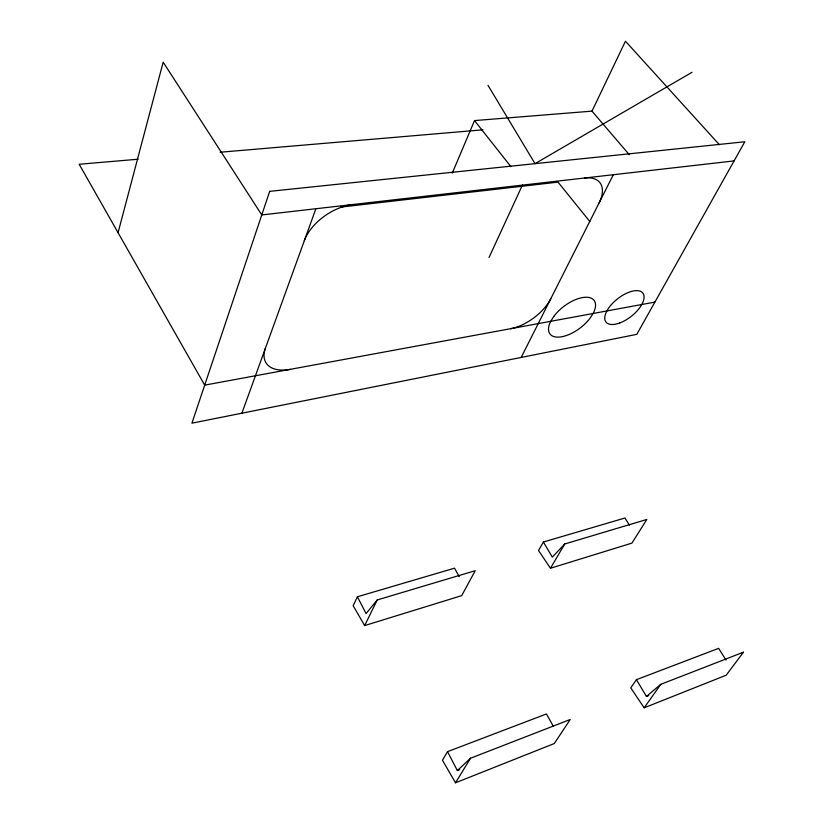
<?xml version="1.0" encoding="UTF-8"?>
<svg xmlns="http://www.w3.org/2000/svg" width="824" height="824" viewBox="0 0 824 824"><rect width="100%" height="100%" fill="white"/><g stroke="black" fill="none" stroke-linecap="round" stroke-linejoin="round"><path stroke-width="1.24" d="M118.059 232.687L163.173 62.161L261.774 214.93L734.081 160.907M241.895 413.195L315.891 208.74M452.252 173.164L474.521 120.582L591.993 111.137L629.32 154.747M489.034 257.469L522.467 184.998M357.41 596.772L353.146 605.692L364.651 625.591L461.697 595.639L475.232 570.692L377.227 599.954L366.083 613.581L357.41 596.772L454.529 568.179L459.246 576.656M591.993 111.137L625.457 41.2L719.424 144.756M364.651 625.591L377.227 599.954M521.17 357.431L613.334 174.719M543.376 542.027L538.515 550.484L550.453 568.251L631.936 543.109L646.819 519.47L564.749 543.974L552.327 557.096L543.376 542.027L624.963 518.008L629.464 525.176M550.453 568.251L564.749 543.974M447.535 751.653L442.457 760.233L455.507 782.8L554.294 743.536L570.249 719.486L470.525 758.235L457.351 770.553L447.535 751.653L546.446 713.965L553.285 726.181M455.507 782.8L470.525 758.235M636.416 679.676L630.762 687.875L644.152 707.816L726.222 675.196L743.403 652.217L660.807 684.311L646.438 696.445L636.416 679.676L718.621 648.354L725.985 659.993M644.152 707.816L660.807 684.311M741.435 653.823L743.403 652.217M692.026 72.285L535.023 163.657L487.983 85.294M457.351 770.553L459.741 769.626M646.438 696.445L648.818 695.518M654.905 302.089L204.682 385.138L79.176 164.254L138.133 159.228M340.703 207.102L558.023 182.135L589.881 221.584M220.152 152.234L482.895 129.821M474.521 120.582L510.901 166.644M290.264 369.358A40.232 22.31 -31.5 0 1 265.441 348.15M550.772 298.752A35.854 18.282 -36.7 0 1 510.715 328.683M584.679 177.994A37.76 20.209 -38.9 0 1 599.089 202.951M304.324 240.711A42.271 25.142 -33.5 0 1 352.878 204.507M269.685 191.343L191.93 423.176L636.808 334.348L744.824 141.759L269.685 191.343M553.852 316.344L550.576 321.597A27.717 13.524 -37.3 0 0 559.486 337.067A27.717 13.524 -37.3 0 0 589.984 318.332L593.28 313.202A27.717 13.524 -37.3 0 0 584.649 297.299A27.717 13.524 -37.3 0 0 553.852 316.344M619.916 322.895A23.453 11.124 -38.2 0 0 643.256 293.663A23.453 11.124 -38.2 0 0 610.079 306.168A23.453 11.124 -38.2 0 0 619.916 322.895"/></g></svg>
